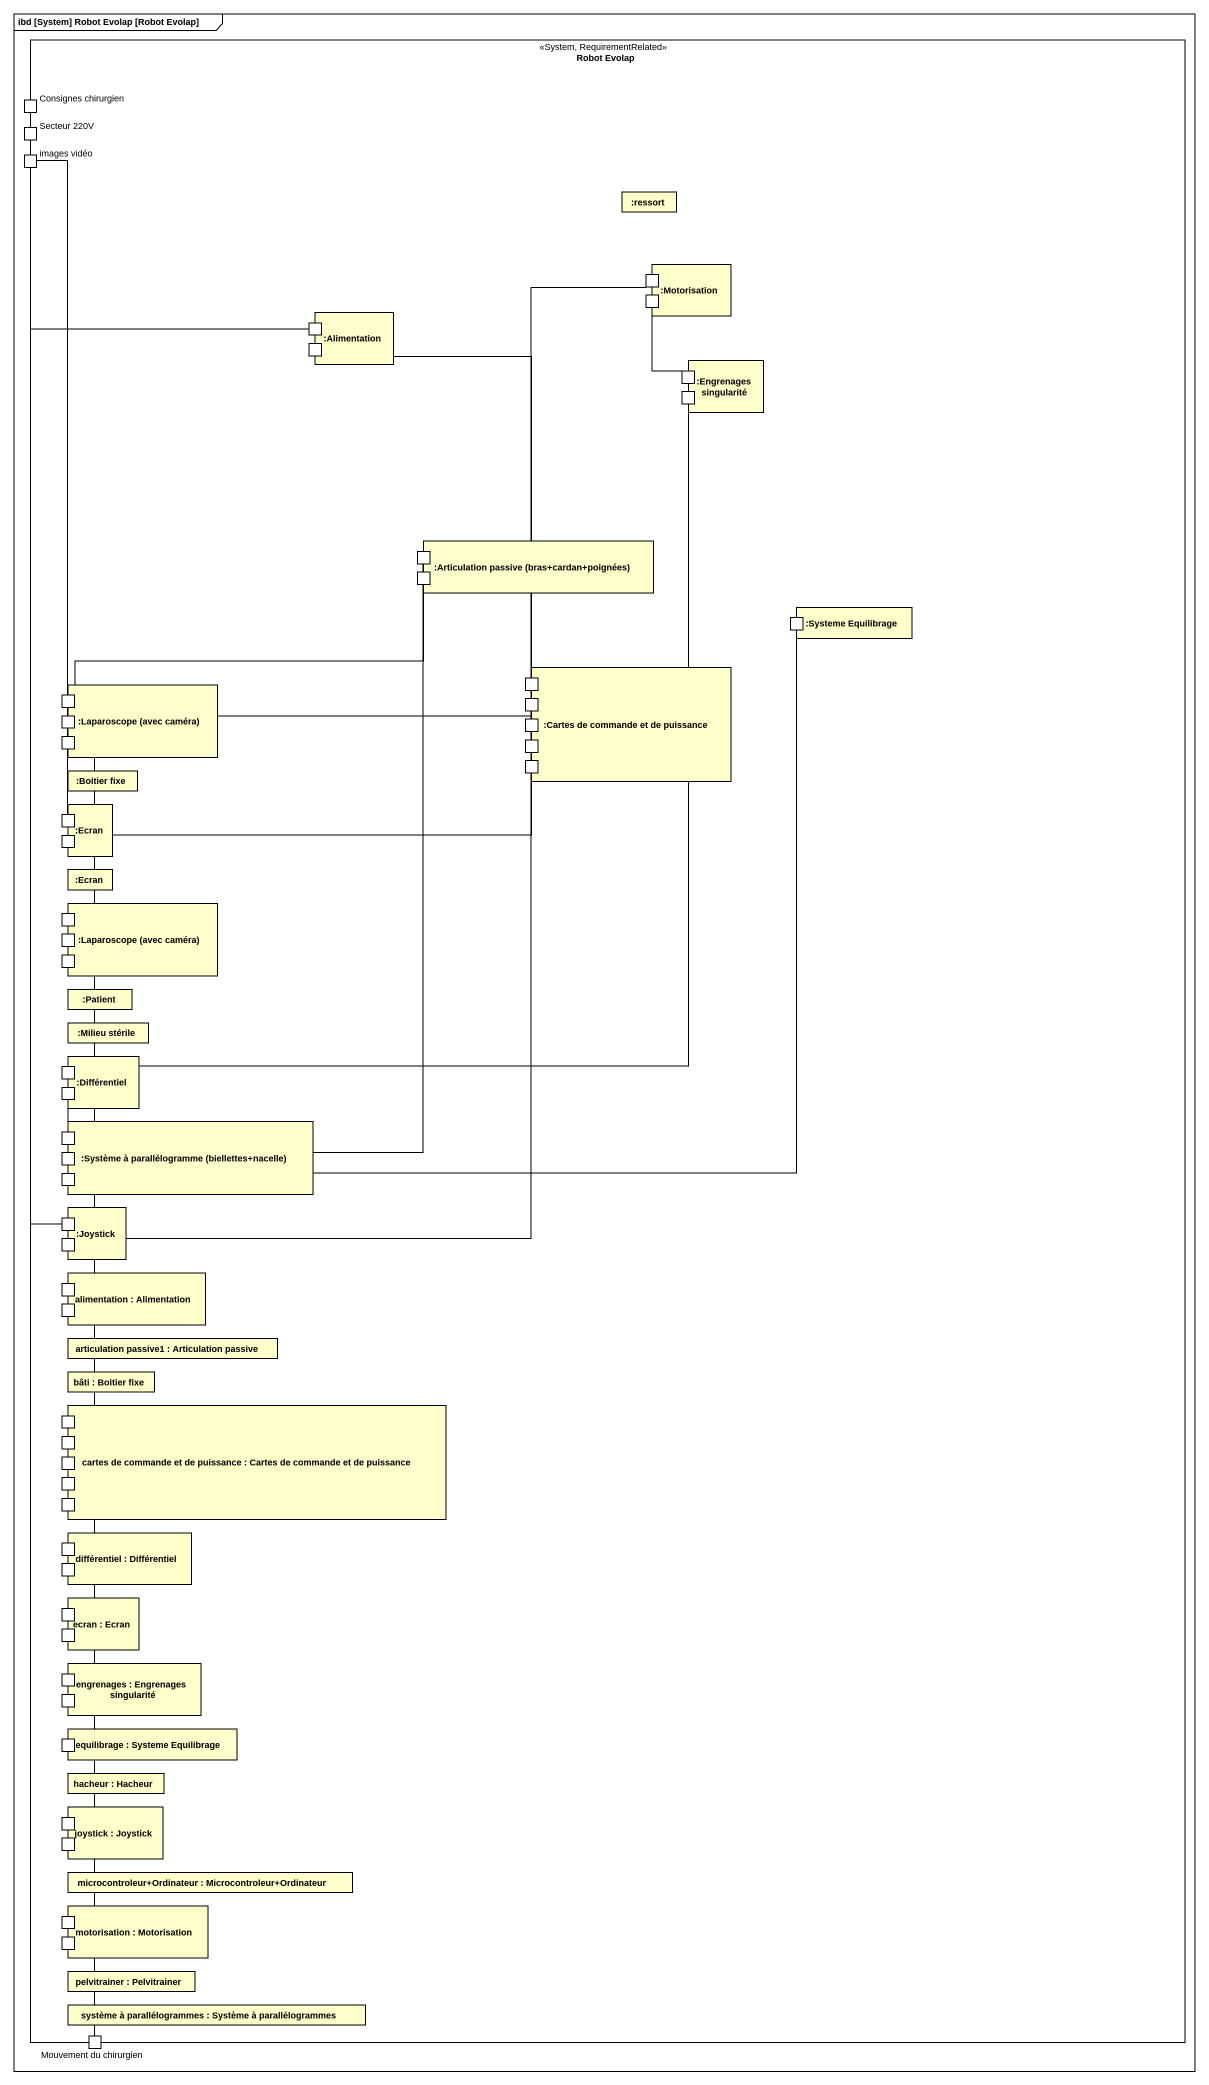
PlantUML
@startuml
mainframe ibd [System] Robot Evolap [Robot Evolap]
rectangle "Robot Evolap" as Robot_Evolap <<System, RequirementRelated>> {
  port "Consignes chirurgien" as Consignes_chirurgien
  port "Secteur 220V" as Secteur_220V
  port "images vidéo" as images_vidéo
  rectangle ":ressort" as ressort
  rectangle ":Motorisation" as Motorisation {
    port " " as port1
    port " " as port3
  }
  rectangle ":Alimentation" as Alimentation {
    port " " as port2
    port " " as port4
  }
  rectangle ":Engrenages singularité" as Engrenages_singularité {
    port " " as port5
    port " " as port6
  }
  rectangle ":Articulation passive (bras+cardan+poignées)" as Articulation_passive_bras {
    port " " as port7
    port " " as port8
  }
  rectangle ":Systeme Equilibrage" as Systeme_Equilibrage {
    port " " as port9
  }
  rectangle ":Cartes de commande et de puissance" as Cartes_de_commande_et_de {
    port " " as port11
    port " " as port12
    port " " as port15
    port " " as port16
    port " " as port17
  }
  rectangle ":Laparoscope (avec caméra)" as Laparoscope_avec_caméra {
    port " " as port10
    port " " as port13
    port " " as port14
  }
  rectangle ":Boitier fixe" as Boitier_fixe
  rectangle ":Ecran" as Ecran {
    port " " as port18
    port " " as port19
  }
  rectangle ":Ecran" as Ecran_2
  rectangle ":Laparoscope (avec caméra)" as Laparoscope_avec_caméra_2 {
    port " " as port20
    port " " as port21
    port " " as port22
  }
  rectangle ":Patient" as Patient
  rectangle ":Milieu stérile" as Milieu_stérile
  rectangle ":Différentiel" as Différentiel {
    port " " as port23
    port " " as port24
  }
  rectangle ":Système à parallélogramme (biellettes+nacelle)" as Système_à_parallélogramme {
    port " " as port25
    port " " as port26
    port " " as port27
  }
  rectangle ":Joystick" as Joystick {
    port " " as port28
    port " " as port29
  }
  rectangle "alimentation : Alimentation" as alimentation {
    port " " as port30
    port " " as port31
  }
  rectangle "articulation passive1 : Articulation passive" as articulation_passive1
  rectangle "bâti : Boitier fixe" as bâti
  rectangle "cartes de commande et de puissance : Cartes de commande et de puissance" as cartes_de_commande_et_de {
    port " " as port32
    port " " as port33
    port " " as port34
    port " " as port35
    port " " as port36
  }
  rectangle "différentiel : Différentiel" as différentiel {
    port " " as port37
    port " " as port38
  }
  rectangle "ecran : Ecran" as ecran {
    port " " as port39
    port " " as port40
  }
  rectangle "engrenages : Engrenages singularité" as engrenages {
    port " " as port41
    port " " as port42
  }
  rectangle "equilibrage : Systeme Equilibrage" as equilibrage {
    port " " as port43
  }
  rectangle "hacheur : Hacheur" as hacheur
  rectangle "joystick : Joystick" as joystick {
    port " " as port44
    port " " as port45
  }
  rectangle "microcontroleur+Ordinateur : Microcontroleur+Ordinateur" as microcontroleur_Ordinateur
  rectangle "motorisation : Motorisation" as motorisation {
    port " " as port46
    port " " as port47
  }
  rectangle "pelvitrainer : Pelvitrainer" as pelvitrainer
  rectangle "système à parallélogrammes : Système à parallélogrammes" as système_à_parallélogrammes
  port "Mouvement du chirurgien" as Mouvement_du_chirurgien
}
Consignes_chirurgien -- port28
Secteur_220V -- port2
port3 -- port5
port4 -- port12
port6 -- port23
port8 -left- port10
port9 -- port27
port13 -right- port16
port15 -up- port1
port17 -left- port19
port18 -up- images_vidéo
port24 -- port25
port26 -up- port7
port29 -up- port11
Mouvement_du_chirurgien -up- port14
@enduml
